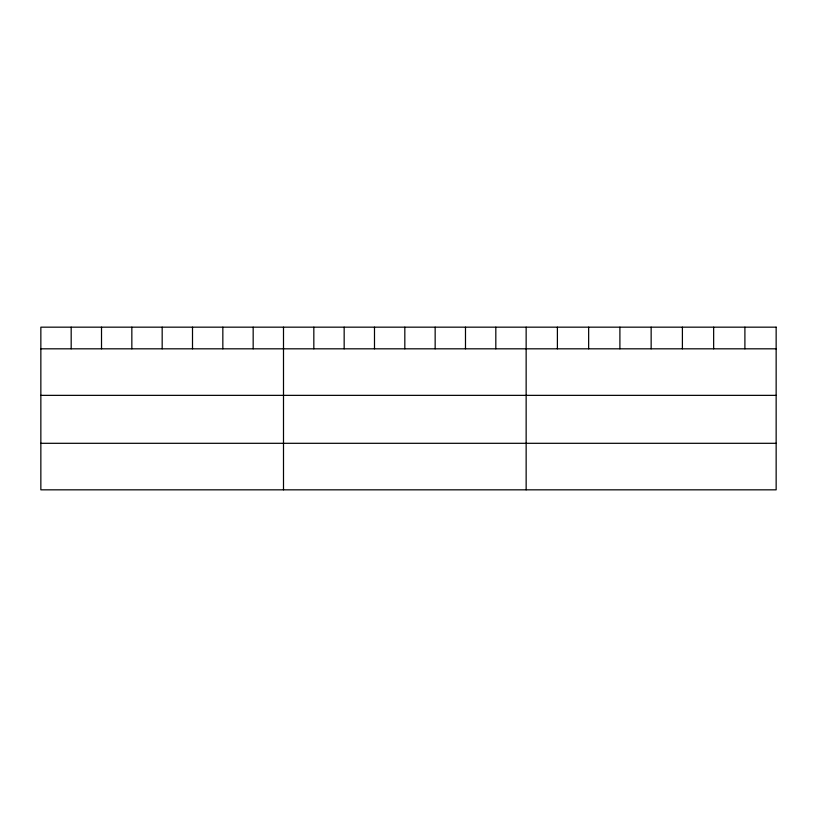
<?xml version="1.0" encoding="UTF-8"?>
<svg xmlns="http://www.w3.org/2000/svg" width="817" height="817" viewBox="0 0 817 817"><rect width="100%" height="100%" fill="white"/><g stroke="black" fill="none" stroke-linecap="round" stroke-linejoin="round"><path stroke-width="1.23" d="M40.85 348.818L776.15 348.818M40.85 395.357L776.15 395.357M40.85 443.304L776.15 443.304M744.9 327.168L744.9 348.818M713.649 327.168L713.649 348.818M682.399 327.168L682.399 348.818M651.149 327.168L651.149 348.818M619.899 327.168L619.899 348.818M588.649 327.168L588.649 348.818M557.398 327.168L557.398 348.818M526.148 327.168L526.148 489.832M495.817 327.168L495.817 348.818M465.486 327.168L465.486 348.818M435.155 327.168L435.155 348.818M404.823 327.168L404.823 348.818M374.492 327.168L374.492 348.818M344.161 327.168L344.161 348.818M313.83 327.168L313.83 348.818M283.499 327.168L283.499 489.832M253.168 327.168L253.168 348.818M222.837 327.168L222.837 348.818M192.506 327.168L192.506 348.818M162.175 327.168L162.175 348.818M131.843 327.168L131.843 348.818M101.512 327.168L101.512 348.818M71.181 327.168L71.181 348.818M776.15 327.168L40.85 327.168L40.85 489.832L776.15 489.832L776.15 327.168"/></g></svg>
